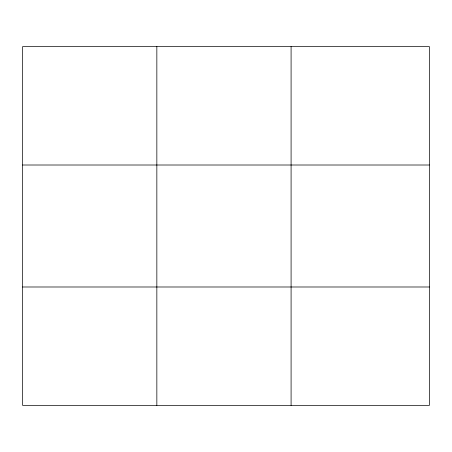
<?xml version="1.0" encoding="UTF-8"?>
<svg xmlns="http://www.w3.org/2000/svg" width="452" height="452" viewBox="0 0 452 452"><rect width="100%" height="100%" fill="white"/><g stroke="black" fill="none" stroke-linecap="round" stroke-linejoin="round"><path stroke-width="0.68" d="M156.844 46.618L156.844 405.382M291.088 46.618L291.088 405.382M429.4 165.008L429.4 46.618L22.6 46.618L22.6 405.382L429.4 405.382L429.4 165.008L22.6 165.008M22.6 286.992L429.4 286.992"/></g></svg>
